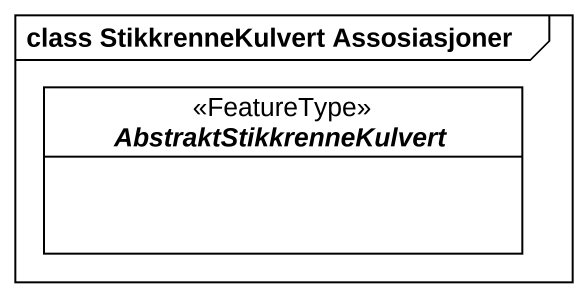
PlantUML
@startuml
mainframe class StikkrenneKulvert Assosiasjoner
hide circle
hide empty members
abstract class AbstraktStikkrenneKulvert <<FeatureType>>
@enduml
